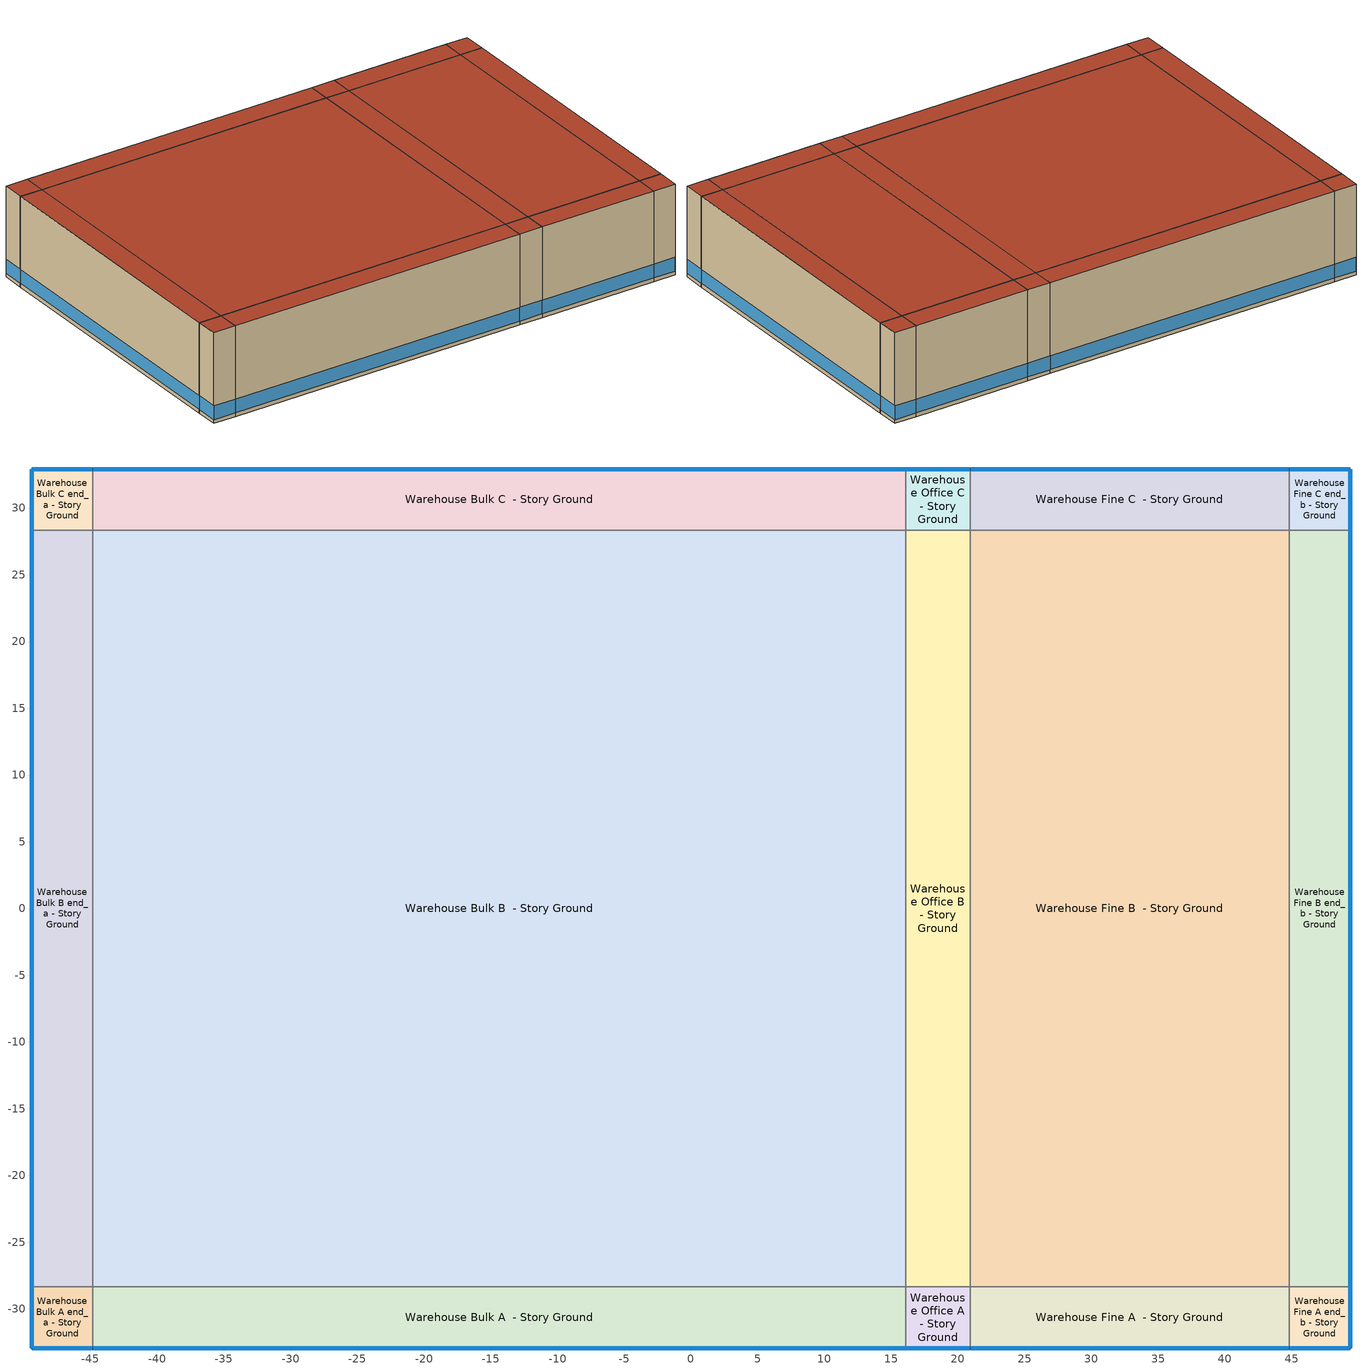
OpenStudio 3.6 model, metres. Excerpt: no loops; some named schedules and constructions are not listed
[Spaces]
Warehouse Bulk A end_a - Story Ground
 floor ground (Foundation F 093 Perim 914 Area 209): -49.38,-32.92 -49.38,-28.35 -44.81,-28.35 -44.81,-32.92 z0
 wall outside: -49.38,-28.35 -49.38,-32.92 -44.81,-32.92 z0:18.29
 wall to Warehouse Bulk B end_a - Story Ground: -44.81,-28.35 -49.38,-28.35 z0:18.29
 wall to Warehouse Bulk A  - Story Ground: -44.81,-32.92 -44.81,-28.35 z0:18.29
 window: -49.36,-32.92 -44.84,-32.92 / -49.38,-28.38 -49.38,-32.9 z0.76:3.54
 roof outside: -44.81,-32.92 -44.81,-28.35 -49.38,-28.35 -49.38,-32.92 z18.29
Warehouse Bulk B end_a - Story Ground
 floor ground (Foundation F 093 Perim 567 Area 25923): -49.38,-28.35 -49.38,28.35 -44.81,28.35 -44.81,-28.35 z0
 wall outside: -49.38,28.35 -49.38,-28.35 z0:18.29
 wall to Warehouse Bulk C end_a - Story Ground: -44.81,28.35 -49.38,28.35 z0:18.29
 wall to Warehouse Bulk B  - Story Ground: -44.81,-28.35 -44.81,28.35 z0:18.29
 window: -49.38,28.32 -49.38,-28.32 z0.76:3.51
 roof outside: -44.81,-28.35 -44.81,28.35 -49.38,28.35 -49.38,-28.35 z18.29
Warehouse Bulk C end_a - Story Ground
 floor ground (Foundation F 093 Perim 914 Area 209): -49.38,28.35 -49.38,32.92 -44.81,32.92 -44.81,28.35 z0
 wall outside: -44.81,32.92 -49.38,32.92 -49.38,28.35 z0:18.29
 wall to Warehouse Bulk C  - Story Ground: -44.81,28.35 -44.81,32.92 z0:18.29
 window: -44.84,32.92 -49.36,32.92 / -49.38,32.9 -49.38,28.38 z0.76:3.54
 roof outside: -44.81,28.35 -44.81,32.92 -49.38,32.92 -49.38,28.35 z18.29
Warehouse Bulk A  - Story Ground
 floor ground (Foundation F 093 Perim 6089 Area 27839): -44.81,-32.92 -44.81,-28.35 16.08,-28.35 16.08,-32.92 z0
 wall outside: -44.81,-32.92 16.08,-32.92 z0:18.29
 wall to Warehouse Bulk B  - Story Ground: 16.08,-28.35 -44.81,-28.35 z0:18.29
 wall to Warehouse Office A  - Story Ground: 16.08,-32.92 16.08,-28.35 z0:18.29
 window: -44.79,-32.92 16.05,-32.92 z0.76:3.51
 roof outside: 16.08,-32.92 16.08,-28.35 -44.81,-28.35 -44.81,-32.92 z18.29
Warehouse Bulk B  - Story Ground
 floor ground (Foundation F 093 Perim 0 Area 345251): -44.81,-28.35 -44.81,28.35 16.08,28.35 16.08,-28.35 z0
 wall to Warehouse Bulk C  - Story Ground: 16.08,28.35 -44.81,28.35 z0:18.29
 wall to Warehouse Office B  - Story Ground: 16.08,-28.35 16.08,28.35 z0:18.29
 roof outside: 16.08,-28.35 16.08,28.35 -44.81,28.35 -44.81,-28.35 z18.29
Warehouse Bulk C  - Story Ground
 floor ground (Foundation F 093 Perim 6089 Area 27839): -44.81,28.35 -44.81,32.92 16.08,32.92 16.08,28.35 z0
 wall outside: 16.08,32.92 -44.81,32.92 z0:18.29
 wall to Warehouse Office C  - Story Ground: 16.08,28.35 16.08,32.92 z0:18.29
 window: 16.05,32.92 -44.79,32.92 z0.76:3.51
 roof outside: 16.08,28.35 16.08,32.92 -44.81,32.92 -44.81,28.35 z18.29
Warehouse Office A  - Story Ground
 floor ground (Foundation F 093 Perim 484 Area 2213): 16.08,-32.92 16.08,-28.35 20.92,-28.35 20.92,-32.92 z0
 wall outside: 16.08,-32.92 20.92,-32.92 z0:18.29
 wall to Warehouse Office B  - Story Ground: 20.92,-28.35 16.08,-28.35 z0:18.29
 wall to Warehouse Fine A  - Story Ground: 20.92,-32.92 20.92,-28.35 z0:18.29
 window: 16.1,-32.92 20.89,-32.92 z0.76:3.53
 roof outside: 20.92,-32.92 20.92,-28.35 16.08,-28.35 16.08,-32.92 z18.29
Warehouse Office B  - Story Ground
 floor ground (Foundation F 093 Perim 0 Area 2744): 16.08,-28.35 16.08,28.35 20.92,28.35 20.92,-28.35 z0
 wall to Warehouse Office C  - Story Ground: 20.92,28.35 16.08,28.35 z0:18.29
 wall to Warehouse Fine B  - Story Ground: 20.92,-28.35 20.92,28.35 z0:18.29
 roof outside: 20.92,-28.35 20.92,28.35 16.08,28.35 16.08,-28.35 z18.29
Warehouse Office C  - Story Ground
 floor ground (Foundation F 093 Perim 484 Area 2213): 16.08,28.35 16.08,32.92 20.92,32.92 20.92,28.35 z0
 wall outside: 20.92,32.92 16.08,32.92 z0:18.29
 wall to Warehouse Fine C  - Story Ground: 20.92,28.35 20.92,32.92 z0:18.29
 window: 20.89,32.92 16.1,32.92 z0.76:3.53
 roof outside: 20.92,28.35 20.92,32.92 16.08,32.92 16.08,28.35 z18.29
Warehouse Fine A  - Story Ground
 floor ground (Foundation F 093 Perim 2389 Area 10924): 20.92,-32.92 20.92,-28.35 44.81,-28.35 44.81,-32.92 z0
 wall outside: 20.92,-32.92 44.81,-32.92 z0:18.29
 wall to Warehouse Fine B  - Story Ground: 44.81,-28.35 20.92,-28.35 z0:18.29
 wall to Warehouse Fine A end_b - Story Ground: 44.81,-32.92 44.81,-28.35 z0:18.29
 window: 20.94,-32.92 44.79,-32.92 z0.76:3.51
 roof outside: 44.81,-32.92 44.81,-28.35 20.92,-28.35 20.92,-32.92 z18.29
Warehouse Fine B  - Story Ground
 floor ground (Foundation F 093 Perim 0 Area 135471): 20.92,-28.35 20.92,28.35 44.81,28.35 44.81,-28.35 z0
 wall to Warehouse Fine C  - Story Ground: 44.81,28.35 20.92,28.35 z0:18.29
 wall to Warehouse Fine B end_b - Story Ground: 44.81,-28.35 44.81,28.35 z0:18.29
 roof outside: 44.81,-28.35 44.81,28.35 20.92,28.35 20.92,-28.35 z18.29
Warehouse Fine C  - Story Ground
 floor ground (Foundation F 093 Perim 2389 Area 10924): 20.92,28.35 20.92,32.92 44.81,32.92 44.81,28.35 z0
 wall outside: 44.81,32.92 20.92,32.92 z0:18.29
 wall to Warehouse Fine C end_b - Story Ground: 44.81,28.35 44.81,32.92 z0:18.29
 window: 44.79,32.92 20.94,32.92 z0.76:3.51
 roof outside: 44.81,28.35 44.81,32.92 20.92,32.92 20.92,28.35 z18.29
Warehouse Fine A end_b - Story Ground
 floor ground (Foundation F 093 Perim 914 Area 209): 44.81,-32.92 44.81,-28.35 49.38,-28.35 49.38,-32.92 z0
 wall outside: 44.81,-32.92 49.38,-32.92 49.38,-28.35 z0:18.29
 wall to Warehouse Fine B end_b - Story Ground: 49.38,-28.35 44.81,-28.35 z0:18.29
 window: 49.38,-32.9 49.38,-28.38 / 44.84,-32.92 49.36,-32.92 z0.76:3.54
 roof outside: 49.38,-32.92 49.38,-28.35 44.81,-28.35 44.81,-32.92 z18.29
Warehouse Fine B end_b - Story Ground
 floor ground (Foundation F 093 Perim 567 Area 25923): 44.81,-28.35 44.81,28.35 49.38,28.35 49.38,-28.35 z0
 wall outside: 49.38,-28.35 49.38,28.35 z0:18.29
 wall to Warehouse Fine C end_b - Story Ground: 49.38,28.35 44.81,28.35 z0:18.29
 window: 49.38,-28.32 49.38,28.32 z0.76:3.51
 roof outside: 49.38,-28.35 49.38,28.35 44.81,28.35 44.81,-28.35 z18.29
Warehouse Fine C end_b - Story Ground
 floor ground (Foundation F 093 Perim 914 Area 209): 44.81,28.35 44.81,32.92 49.38,32.92 49.38,28.35 z0
 wall outside: 49.38,28.35 49.38,32.92 44.81,32.92 z0:18.29
 window: 49.36,32.92 44.84,32.92 / 49.38,28.38 49.38,32.9 z0.76:3.54
 roof outside: 49.38,28.35 49.38,32.92 44.81,32.92 44.81,28.35 z18.29
[Schedule:Ruleset]
Name | Default Day Schedule | Summer Design Day Schedule | Winter Design Day Schedule
Work Efficiency Schedule | Work Efficiency Schedule Default
Warehouse BLDG_LIGHT_STORAGE_SCH | Warehouse BLDG_LIGHT_STORAGE_SCH Default | Warehouse BLDG_LIGHT_STORAGE_SCH Summer Design Day | Warehouse BLDG_LIGHT_STORAGE_SCH Winter Design Day
Warehouse Bldg Equip | Warehouse Bldg Equip Default | Warehouse Bldg Equip Summer Design Day | Warehouse Bldg Equip Winter Design Day
Warehouse Bulk Infil Schedule | Schedule Day 10
Warehouse Fine Infil Schedule | Schedule Day 11
Warehouse BLDG_LIGHT_OFFICE_SCH_2013 | Warehouse BLDG_LIGHT_OFFICE_SCH_2013 Default | Warehouse BLDG_LIGHT_OFFICE_SCH_2013 Summer Design Day | Warehouse BLDG_LIGHT_OFFICE_SCH_2013 Winter Design Day
Warehouse Office_Plug_SCH_2013 | Warehouse Office_Plug_SCH_2013 Default | Warehouse Office_Plug_SCH_2013 Summer Design Day | Warehouse Office_Plug_SCH_2013 Winter Design Day
[Schedule:Day]
Work Efficiency Schedule Default; Warehouse BLDG_LIGHT_STORAGE_SCH Winter Design Day; Schedule Day 10; Schedule Day 11; Warehouse BLDG_LIGHT_OFFICE_SCH_2013 Winter Design Day; Warehouse Office_Plug_SCH_2013 Winter Design Day: 24, 0, 0
Warehouse BLDG_LIGHT_STORAGE_SCH Default: Yes, 24, 0, 0.1
Warehouse BLDG_LIGHT_STORAGE_SCH Sat|Wkdy Day; autogen Schedule Rule 18 1_day_sch: Yes, 6, 30, 0.1, 6, 40, 0.183333, 6, 50, 0.266667, 7, 0, 0.35, 7, 10, 0.433333, 7, 20, 0.516667, 7, 30, 0.6, 7, 40, 0.625, 7, 50, 0.65, 8, 0, 0.675, 8, 9, 0.7, 8, 19, 0.725, 8, 29, 0.75, 8, 30, 0.75, 8, 39, 0.766667, 8, 49, 0.783333, 8, 59, 0.8, 9, 9, 0.816667, 9, 19, 0.833333, 9, 29, 0.85, 9, 30, 0.85, 15, 30, 0.85, 15, 39, 0.833333, 15, 49, 0.816667, 15, 59, 0.8, 16, 9, 0.783333, 16, 19, 0.766667, 16, 30, 0.75, 16, 40, 0.725, 16, 50, 0.7, 17, 0, 0.675, 17, 10, 0.65, 17, 20, 0.625, 17, 30, 0.6, 17, 40, 0.516667, 17, 50, 0.433333, 18, 0, 0.35, 18, 10, 0.266667, 18, 20, 0.183333, 18, 30, 0.1, 24, 0, 0.1
Warehouse BLDG_LIGHT_STORAGE_SCH Summer Design Day; Warehouse Fine Infil Schedule Wknd Day; Warehouse BLDG_LIGHT_OFFICE_SCH_2013 Summer Design Day; Warehouse Office_Plug_SCH_2013 Summer Design Day: 24, 0, 1
Warehouse Bldg Equip Default; autogen Warehouse Bldg Equip 1_day_sch: Yes, 8, 0, 0.25, 12, 0, 1, 13, 0, 0.25, 17, 0, 1, 24, 0, 0.25
Warehouse Bldg Equip Summer Design Day; Warehouse Bldg Equip Winter Design Day: 8, 0, 0.25, 12, 0, 1, 13, 0, 0.25, 17, 0, 1, 24, 0, 0.25
Warehouse Bldg Equip Sun|Hol Day: Yes, 24, 0, 0
Warehouse Bulk Infil Schedule Wkdy Day: 8, 0, 0.765, 12, 0, 1, 13, 0, 0.765, 17, 0, 1, 24, 0, 0.765
Warehouse Bulk Infil Schedule Wknd Day: 24, 0, 0.765
Warehouse Fine Infil Schedule Wkdy Day: 9, 0, 1, 16, 0, 0.5, 24, 0, 1
Warehouse BLDG_LIGHT_OFFICE_SCH_2013 Default: Yes, 24, 0, 0.18
Warehouse BLDG_LIGHT_OFFICE_SCH_2013 Sat|Wkdy Day; autogen Schedule Rule 25 1_day_sch: Yes, 5, 30, 0.18, 5, 40, 0.181315, 5, 50, 0.18263, 6, 0, 0.183944, 6, 10, 0.185259, 6, 20, 0.186574, 6, 30, 0.187889, 6, 40, 0.213757, 6, 50, 0.239626, 7, 0, 0.265495, 7, 10, 0.291363, 7, 20, 0.317232, 7, 30, 0.343101, 7, 40, 0.390754, 7, 50, 0.438407, 8, 0, 0.48606, 8, 9, 0.533713, 8, 19, 0.581365, 8, 29, 0.629018, 8, 30, 0.629018, 11, 30, 0.629018, 11, 39, 0.616765, 11, 49, 0.604511, 11, 59, 0.592258, 12, 9, 0.580004, 12, 19, 0.56775, 12, 29, 0.555497, 12, 30, 0.555497, 12, 39, 0.56775, 12, 49, 0.580004, 12, 59, 0.592258, 13, 9, 0.604511, 13, 19, 0.616765, 13, 29, 0.629018, 13, 30, 0.629018, 16, 30, 0.629018, 16, 40, 0.607234, 16, 50, 0.58545, 17, 0, 0.563666, 17, 10, 0.541882, 17, 20, 0.520097, 17, 30, 0.498313, 17, 40, 0.445261, 17, 50, 0.392209, 18, 0, 0.339157, 18, 10, 0.286104, 18, 20, 0.233052, 18, 30, 0.18, 24, 0, 0.18
Warehouse Office_Plug_SCH_2013 Default: Yes, 24, 0, 0.25545
Schedule Day 132: 1, 0, 0.765, 2, 0, 0.765, 3, 0, 0.765, 4, 0, 0.765, 5, 0, 0.765, 6, 0, 0.765, 7, 0, 0.765, 8, 0, 0.765, 9, 0, 1, 10, 0, 0, 11, 0, 0, 12, 0, 0, 13, 0, 0, 14, 0, 0, 15, 0, 0, 16, 0, 0, 17, 0, 0, 18, 0, 0, 19, 0, 0, 20, 0, 0, 21, 0, 0, 22, 0, 0, 23, 0, 0, 24, 0, 0
Schedule Day 133; Schedule Day 134; Schedule Day 135; Schedule Day 136; Schedule Day 137; Schedule Day 138; Schedule Day 141; Schedule Day 142; Schedule Day 143; Schedule Day 144; Schedule Day 145; Schedule Day 146; Schedule Day 181; Schedule Day 182; Schedule Day 183; Schedule Day 184; Schedule Day 185; Schedule Day 186; Schedule Day 204; Schedule Day 205; Schedule Day 206; Schedule Day 207; Schedule Day 208; Schedule Day 209; Schedule Day 210; Schedule Day 211; Schedule Day 237; Schedule Day 238; Schedule Day 239; Schedule Day 240; Schedule Day 241; Schedule Day 242; Schedule Day 261; Schedule Day 262; Schedule Day 263; Schedule Day 264; Schedule Day 265; Schedule Day 266; Schedule Day 269; Schedule Day 270; Schedule Day 271; Schedule Day 272; Schedule Day 273; Schedule Day 274: 1, 0, 0, 2, 0, 0, 3, 0, 0, 4, 0, 0, 5, 0, 0, 6, 0, 0, 7, 0, 0, 8, 0, 0, 9, 0, 0, 10, 0, 0, 11, 0, 0, 12, 0, 0, 13, 0, 0, 14, 0, 0, 15, 0, 0, 16, 0, 0, 17, 0, 0, 18, 0, 0, 19, 0, 0, 20, 0, 0, 21, 0, 0, 22, 0, 0, 23, 0, 0, 24, 0, 0
Schedule Day 139: 1, 0, 0.765, 2, 0, 0.765, 3, 0, 0.765, 4, 0, 0.765, 5, 0, 0.765, 6, 0, 0.765, 7, 0, 0.765, 8, 0, 0.765, 9, 0, 1, 10, 0, 1, 11, 0, 1, 12, 0, 1, 13, 0, 0.765, 14, 0, 1, 15, 0, 1, 16, 0, 1, 17, 0, 1, 18, 0, 0.765, 19, 0, 0.765, 20, 0, 0.765, 21, 0, 0.765, 22, 0, 0.765, 23, 0, 0.765, 24, 0, 0.765
Schedule Day 140: 1, 0, 0.0312507, 2, 0, 0.0625006, 3, 0, 0.0937505, 4, 0, 0.125, 5, 0, 0.15625, 6, 0, 0.1875, 7, 0, 0.21875, 8, 0, 0.25, 9, 0, 0.4375, 10, 0, 0, 11, 0, 0, 12, 0, 0, 13, 0, 0, 14, 0, 0, 15, 0, 0, 16, 0, 0, 17, 0, 0, 18, 0, 0, 19, 0, 0, 20, 0, 0, 21, 0, 0, 22, 0, 0, 23, 0, 0, 24, 0, 0
Schedule Day 147: 1, 0, 0.0312507, 2, 0, 0.0625006, 3, 0, 0.0937505, 4, 0, 0.125, 5, 0, 0.15625, 6, 0, 0.1875, 7, 0, 0.21875, 8, 0, 0.25, 9, 0, 0.4375, 10, 0, 0.625, 11, 0, 0.8125, 12, 0, 1, 13, 0, 0.25, 14, 0, 0.4375, 15, 0, 0.625, 16, 0, 0.8125, 17, 0, 1, 18, 0, 0.892857, 19, 0, 0.785714, 20, 0, 0.678571, 21, 0, 0.571429, 22, 0, 0.464286, 23, 0, 0.357143, 24, 0, 0.25
Schedule Day 180: 1, 0, 0.0153849, 2, 0, 0.0307695, 3, 0, 0.046154, 4, 0, 0.0615386, 5, 0, 0.0769232, 6, 0, 0.0923077, 7, 0, 0.35, 8, 0, 0.675, 9, 0, 0.801667, 10, 0, 0, 11, 0, 0, 12, 0, 0, 13, 0, 0, 14, 0, 0, 15, 0, 0, 16, 0, 0, 17, 0, 0, 18, 0, 0, 19, 0, 0, 20, 0, 0, 21, 0, 0, 22, 0, 0, 23, 0, 0, 24, 0, 0
Schedule Day 187: 1, 0, 0.0153849, 2, 0, 0.0307695, 3, 0, 0.046154, 4, 0, 0.0615386, 5, 0, 0.0769232, 6, 0, 0.0923077, 7, 0, 0.35, 8, 0, 0.675, 9, 0, 0.801667, 10, 0, 0.85, 11, 0, 0.85, 12, 0, 0.85, 13, 0, 0.85, 14, 0, 0.85, 15, 0, 0.85, 16, 0, 0.798333, 17, 0, 0.675, 18, 0, 0.35, 19, 0, 0.1, 20, 0, 0.1, 21, 0, 0.1, 22, 0, 0.1, 23, 0, 0.1, 24, 0, 0.1
Schedule Day 236: 1, 0, 1, 2, 0, 1, 3, 0, 1, 4, 0, 1, 5, 0, 1, 6, 0, 1, 7, 0, 1, 8, 0, 1, 9, 0, 1, 10, 0, 0, 11, 0, 0, 12, 0, 0, 13, 0, 0, 14, 0, 0, 15, 0, 0, 16, 0, 0, 17, 0, 0, 18, 0, 0, 19, 0, 0, 20, 0, 0, 21, 0, 0, 22, 0, 0, 23, 0, 0, 24, 0, 0
Schedule Day 243: 1, 0, 1, 2, 0, 1, 3, 0, 1, 4, 0, 1, 5, 0, 1, 6, 0, 1, 7, 0, 1, 8, 0, 1, 9, 0, 1, 10, 0, 0.5, 11, 0, 0.5, 12, 0, 0.5, 13, 0, 0.5, 14, 0, 0.5, 15, 0, 0.5, 16, 0, 0.5, 17, 0, 1, 18, 0, 1, 19, 0, 1, 20, 0, 1, 21, 0, 1, 22, 0, 1, 23, 0, 1, 24, 0, 1
Schedule Day 260: 1, 0, 0.0327279, 2, 0, 0.065455, 3, 0, 0.0981822, 4, 0, 0.130909, 5, 0, 0.163636, 6, 0, 0.183944, 7, 0, 0.265495, 8, 0, 0.48606, 9, 0, 0.629018, 10, 0, 0, 11, 0, 0, 12, 0, 0, 13, 0, 0, 14, 0, 0, 15, 0, 0, 16, 0, 0, 17, 0, 0, 18, 0, 0, 19, 0, 0, 20, 0, 0, 21, 0, 0, 22, 0, 0, 23, 0, 0, 24, 0, 0
Schedule Day 267: 1, 0, 0.0327279, 2, 0, 0.065455, 3, 0, 0.0981822, 4, 0, 0.130909, 5, 0, 0.163636, 6, 0, 0.183944, 7, 0, 0.265495, 8, 0, 0.48606, 9, 0, 0.629018, 10, 0, 0.629018, 11, 0, 0.629018, 12, 0, 0.591032, 13, 0, 0.593483, 14, 0, 0.629018, 15, 0, 0.629018, 16, 0, 0.629018, 17, 0, 0.563666, 18, 0, 0.339157, 19, 0, 0.18, 20, 0, 0.18, 21, 0, 0.18, 22, 0, 0.18, 23, 0, 0.18, 24, 0, 0.18
Schedule Day 268: 1, 0, 0.0446712, 2, 0, 0.0893412, 3, 0, 0.134011, 4, 0, 0.178681, 5, 0, 0.223351, 6, 0, 0.266769, 7, 0, 0.383802, 8, 0, 0.719629, 9, 0, 0.959505, 10, 0, 0, 11, 0, 0, 12, 0, 0, 13, 0, 0, 14, 0, 0, 15, 0, 0, 16, 0, 0, 17, 0, 0, 18, 0, 0, 19, 0, 0, 20, 0, 0, 21, 0, 0, 22, 0, 0, 23, 0, 0, 24, 0, 0
Schedule Day 275: 1, 0, 0.0446712, 2, 0, 0.0893412, 3, 0, 0.134011, 4, 0, 0.178681, 5, 0, 0.223351, 6, 0, 0.266769, 7, 0, 0.383802, 8, 0, 0.719629, 9, 0, 0.959505, 10, 0, 0.959505, 11, 0, 0.959505, 12, 0, 0.929761, 13, 0, 0.93168, 14, 0, 0.959505, 15, 0, 0.959505, 16, 0, 0.959505, 17, 0, 0.719629, 18, 0, 0.36272, 19, 0, 0.245687, 20, 0, 0.245687, 21, 0, 0.245687, 22, 0, 0.245687, 23, 0, 0.245687, 24, 0, 0.245687
[Schedule:Rule]
Schedule Rule 18: Schedule Ruleset=Warehouse BLDG_LIGHT_STORAGE_SCH; Rule Order=8; Day Schedule=Warehouse BLDG_LIGHT_STORAGE_SCH Sat|Wkdy Day; Apply Monday=Yes; Apply Tuesday=Yes; Apply Wednesday=Yes; Apply Thursday=Yes; Apply Friday=Yes; Apply Saturday=Yes; Date Specification Type=DateRange; Start Month=1; Start Day=1; End Month=12; End Day=31
Schedule Rule 20: Schedule Ruleset=Warehouse Bldg Equip; Rule Order=8; Day Schedule=Warehouse Bldg Equip Sun|Hol Day; Date Specification Type=DateRange; Start Month=1; Start Day=1; End Month=12; End Day=31; Apply Sunday=Yes
Schedule Rule 21: Schedule Ruleset=Warehouse Bulk Infil Schedule; Rule Order=9; Day Schedule=Warehouse Bulk Infil Schedule Wkdy Day; Apply Monday=Yes; Apply Tuesday=Yes; Apply Wednesday=Yes; Apply Thursday=Yes; Apply Friday=Yes; Date Specification Type=DateRange; Start Month=1; Start Day=1; End Month=12; End Day=31
Schedule Rule 22: Schedule Ruleset=Warehouse Bulk Infil Schedule; Rule Order=8; Day Schedule=Warehouse Bulk Infil Schedule Wknd Day; Apply Saturday=Yes; Date Specification Type=DateRange; Start Month=1; Start Day=1; End Month=12; End Day=31; Apply Sunday=Yes
Schedule Rule 23: Schedule Ruleset=Warehouse Fine Infil Schedule; Rule Order=9; Day Schedule=Warehouse Fine Infil Schedule Wkdy Day; Apply Monday=Yes; Apply Tuesday=Yes; Apply Wednesday=Yes; Apply Thursday=Yes; Apply Friday=Yes; Date Specification Type=DateRange; Start Month=1; Start Day=1; End Month=12; End Day=31
Schedule Rule 24: Schedule Ruleset=Warehouse Fine Infil Schedule; Rule Order=8; Day Schedule=Warehouse Fine Infil Schedule Wknd Day; Apply Saturday=Yes; Date Specification Type=DateRange; Start Month=1; Start Day=1; End Month=12; End Day=31; Apply Sunday=Yes
Schedule Rule 25: Schedule Ruleset=Warehouse BLDG_LIGHT_OFFICE_SCH_2013; Rule Order=8; Day Schedule=Warehouse BLDG_LIGHT_OFFICE_SCH_2013 Sat|Wkdy Day; Apply Monday=Yes; Apply Tuesday=Yes; Apply Wednesday=Yes; Apply Thursday=Yes; Apply Friday=Yes; Apply Saturday=Yes; Date Specification Type=DateRange; Start Month=1; Start Day=1; End Month=12; End Day=31
Schedule Rule 26: Schedule Ruleset=Warehouse Office_Plug_SCH_2013; Rule Order=8; Day Schedule=Warehouse Office_Plug_SCH_2013 Sat|Wkdy Day; Apply Monday=Yes; Apply Tuesday=Yes; Apply Wednesday=Yes; Apply Thursday=Yes; Apply Friday=Yes; Apply Saturday=Yes; Date Specification Type=DateRange; Start Month=1; Start Day=1; End Month=12; End Day=31
autogen Warehouse Bldg Equip 1: Schedule Ruleset=Warehouse Bldg Equip; Rule Order=9; Day Schedule=autogen Warehouse Bldg Equip 1_day_sch; Apply Monday=Yes; Apply Tuesday=Yes; Apply Wednesday=Yes; Apply Thursday=Yes; Apply Friday=Yes; Apply Saturday=Yes; Date Specification Type=SpecificDates; Apply Sunday=Yes; Specific Month 1=1; Specific Day 1=2; Specific Month 2=1; Specific Day 2=9; Specific Month 3=1; Specific Day 3=16; Specific Month 4=1; Specific Day 4=23; Specific Month 5=1; Specific Day 5=30; Specific Month 6=2; Specific Day 6=6; Specific Month 7=2; Specific Day 7=13; Specific Month 8=2; Specific Day 8=20; Specific Month 9=2; Specific Day 9=27; Specific Month 10=3; Specific Day 10=5; Specific Month 11=3; Specific Day 11=12; Specific Month 12=3; Specific Day 12=19; Specific Month 13=3; Specific Day 13=26; Specific Month 14=4; Specific Day 14=2; Specific Month 15=4; Specific Day 15=9; Specific Month 16=4; Specific Day 16=16; Specific Month 17=4; Specific Day 17=23; Specific Month 18=4; Specific Day 18=30; Specific Month 19=5; Specific Day 19=7; Specific Month 20=5; Specific Day 20=14; Specific Month 21=5; Specific Day 21=21; Specific Month 22=5; Specific Day 22=28; Specific Month 23=6; Specific Day 23=4; Specific Month 24=6; Specific Day 24=11; Specific Month 25=6; Specific Day 25=18; Specific Month 26=6; Specific Day 26=25; Specific Month 27=7; Specific Day 27=2; Specific Month 28=7; Specific Day 28=9; Specific Month 29=7; Specific Day 29=16; Specific Month 30=7; Specific Day 30=23; Specific Month 31=7; Specific Day 31=30; Specific Month 32=8; Specific Day 32=6; Specific Month 33=8; Specific Day 33=13; Specific Month 34=8; Specific Day 34=20; Specific Month 35=8; Specific Day 35=27; Specific Month 36=9; Specific Day 36=3; Specific Month 37=9; Specific Day 37=10; Specific Month 38=9; Specific Day 38=17; Specific Month 39=9; Specific Day 39=24; Specific Month 40=10; Specific Day 40=1; Specific Month 41=10; Specific Day 41=8; Specific Month 42=10; Specific Day 42=15; Specific Month 43=10; Specific Day 43=22; Specific Month 44=10; Specific Day 44=29; Specific Month 45=11; Specific Day 45=5; Specific Month 46=11; Specific Day 46=12; Specific Month 47=11; Specific Day 47=19; Specific Month 48=11; Specific Day 48=26; Specific Month 49=12; Specific Day 49=3; Specific Month 50=12; Specific Day 50=10; Specific Month 51=12; Specific Day 51=17; Specific Month 52=12; Specific Day 52=24; Specific Month 53=12; Specific Day 53=31
autogen Schedule Rule 25 1: Schedule Ruleset=Warehouse BLDG_LIGHT_OFFICE_SCH_2013; Rule Order=9; Day Schedule=autogen Schedule Rule 25 1_day_sch; Apply Monday=Yes; Apply Tuesday=Yes; Apply Wednesday=Yes; Apply Thursday=Yes; Apply Friday=Yes; Apply Saturday=Yes; Date Specification Type=SpecificDates; Apply Sunday=Yes; Specific Month 1=1; Specific Day 1=2; Specific Month 2=1; Specific Day 2=9; Specific Month 3=1; Specific Day 3=16; Specific Month 4=1; Specific Day 4=23; Specific Month 5=1; Specific Day 5=30; Specific Month 6=2; Specific Day 6=6; Specific Month 7=2; Specific Day 7=13; Specific Month 8=2; Specific Day 8=20; Specific Month 9=2; Specific Day 9=27; Specific Month 10=3; Specific Day 10=5; Specific Month 11=3; Specific Day 11=12; Specific Month 12=3; Specific Day 12=19; Specific Month 13=3; Specific Day 13=26; Specific Month 14=4; Specific Day 14=2; Specific Month 15=4; Specific Day 15=9; Specific Month 16=4; Specific Day 16=16; Specific Month 17=4; Specific Day 17=23; Specific Month 18=4; Specific Day 18=30; Specific Month 19=5; Specific Day 19=7; Specific Month 20=5; Specific Day 20=14; Specific Month 21=5; Specific Day 21=21; Specific Month 22=5; Specific Day 22=28; Specific Month 23=6; Specific Day 23=4; Specific Month 24=6; Specific Day 24=11; Specific Month 25=6; Specific Day 25=18; Specific Month 26=6; Specific Day 26=25; Specific Month 27=7; Specific Day 27=2; Specific Month 28=7; Specific Day 28=9; Specific Month 29=7; Specific Day 29=16; Specific Month 30=7; Specific Day 30=23; Specific Month 31=7; Specific Day 31=30; Specific Month 32=8; Specific Day 32=6; Specific Month 33=8; Specific Day 33=13; Specific Month 34=8; Specific Day 34=20; Specific Month 35=8; Specific Day 35=27; Specific Month 36=9; Specific Day 36=3; Specific Month 37=9; Specific Day 37=10; Specific Month 38=9; Specific Day 38=17; Specific Month 39=9; Specific Day 39=24; Specific Month 40=10; Specific Day 40=1; Specific Month 41=10; Specific Day 41=8; Specific Month 42=10; Specific Day 42=15; Specific Month 43=10; Specific Day 43=22; Specific Month 44=10; Specific Day 44=29; Specific Month 45=11; Specific Day 45=5; Specific Month 46=11; Specific Day 46=12; Specific Month 47=11; Specific Day 47=19; Specific Month 48=11; Specific Day 48=26; Specific Month 49=12; Specific Day 49=3; Specific Month 50=12; Specific Day 50=10; Specific Month 51=12; Specific Day 51=17; Specific Month 52=12; Specific Day 52=24; Specific Month 53=12; Specific Day 53=31
autogen Schedule Rule 18 1: Schedule Ruleset=Warehouse BLDG_LIGHT_STORAGE_SCH; Rule Order=9; Day Schedule=autogen Schedule Rule 18 1_day_sch; Apply Monday=Yes; Apply Tuesday=Yes; Apply Wednesday=Yes; Apply Thursday=Yes; Apply Friday=Yes; Apply Saturday=Yes; Date Specification Type=SpecificDates; Apply Sunday=Yes; Specific Month 1=1; Specific Day 1=2; Specific Month 2=1; Specific Day 2=9; Specific Month 3=1; Specific Day 3=16; Specific Month 4=1; Specific Day 4=23; Specific Month 5=1; Specific Day 5=30; Specific Month 6=2; Specific Day 6=6; Specific Month 7=2; Specific Day 7=13; Specific Month 8=2; Specific Day 8=20; Specific Month 9=2; Specific Day 9=27; Specific Month 10=3; Specific Day 10=5; Specific Month 11=3; Specific Day 11=12; Specific Month 12=3; Specific Day 12=19; Specific Month 13=3; Specific Day 13=26; Specific Month 14=4; Specific Day 14=2; Specific Month 15=4; Specific Day 15=9; Specific Month 16=4; Specific Day 16=16; Specific Month 17=4; Specific Day 17=23; Specific Month 18=4; Specific Day 18=30; Specific Month 19=5; Specific Day 19=7; Specific Month 20=5; Specific Day 20=14; Specific Month 21=5; Specific Day 21=21; Specific Month 22=5; Specific Day 22=28; Specific Month 23=6; Specific Day 23=4; Specific Month 24=6; Specific Day 24=11; Specific Month 25=6; Specific Day 25=18; Specific Month 26=6; Specific Day 26=25; Specific Month 27=7; Specific Day 27=2; Specific Month 28=7; Specific Day 28=9; Specific Month 29=7; Specific Day 29=16; Specific Month 30=7; Specific Day 30=23; Specific Month 31=7; Specific Day 31=30; Specific Month 32=8; Specific Day 32=6; Specific Month 33=8; Specific Day 33=13; Specific Month 34=8; Specific Day 34=20; Specific Month 35=8; Specific Day 35=27; Specific Month 36=9; Specific Day 36=3; Specific Month 37=9; Specific Day 37=10; Specific Month 38=9; Specific Day 38=17; Specific Month 39=9; Specific Day 39=24; Specific Month 40=10; Specific Day 40=1; Specific Month 41=10; Specific Day 41=8; Specific Month 42=10; Specific Day 42=15; Specific Month 43=10; Specific Day 43=22; Specific Month 44=10; Specific Day 44=29; Specific Month 45=11; Specific Day 45=5; Specific Month 46=11; Specific Day 46=12; Specific Month 47=11; Specific Day 47=19; Specific Month 48=11; Specific Day 48=26; Specific Month 49=12; Specific Day 49=3; Specific Month 50=12; Specific Day 50=10; Specific Month 51=12; Specific Day 51=17; Specific Month 52=12; Specific Day 52=24; Specific Month 53=12; Specific Day 53=31
autogen Schedule Rule 26 1: Schedule Ruleset=Warehouse Office_Plug_SCH_2013; Rule Order=9; Day Schedule=autogen Schedule Rule 26 1_day_sch; Apply Monday=Yes; Apply Tuesday=Yes; Apply Wednesday=Yes; Apply Thursday=Yes; Apply Friday=Yes; Apply Saturday=Yes; Date Specification Type=SpecificDates; Apply Sunday=Yes; Specific Month 1=1; Specific Day 1=2; Specific Month 2=1; Specific Day 2=9; Specific Month 3=1; Specific Day 3=16; Specific Month 4=1; Specific Day 4=23; Specific Month 5=1; Specific Day 5=30; Specific Month 6=2; Specific Day 6=6; Specific Month 7=2; Specific Day 7=13; Specific Month 8=2; Specific Day 8=20; Specific Month 9=2; Specific Day 9=27; Specific Month 10=3; Specific Day 10=5; Specific Month 11=3; Specific Day 11=12; Specific Month 12=3; Specific Day 12=19; Specific Month 13=3; Specific Day 13=26; Specific Month 14=4; Specific Day 14=2; Specific Month 15=4; Specific Day 15=9; Specific Month 16=4; Specific Day 16=16; Specific Month 17=4; Specific Day 17=23; Specific Month 18=4; Specific Day 18=30; Specific Month 19=5; Specific Day 19=7; Specific Month 20=5; Specific Day 20=14; Specific Month 21=5; Specific Day 21=21; Specific Month 22=5; Specific Day 22=28; Specific Month 23=6; Specific Day 23=4; Specific Month 24=6; Specific Day 24=11; Specific Month 25=6; Specific Day 25=18; Specific Month 26=6; Specific Day 26=25; Specific Month 27=7; Specific Day 27=2; Specific Month 28=7; Specific Day 28=9; Specific Month 29=7; Specific Day 29=16; Specific Month 30=7; Specific Day 30=23; Specific Month 31=7; Specific Day 31=30; Specific Month 32=8; Specific Day 32=6; Specific Month 33=8; Specific Day 33=13; Specific Month 34=8; Specific Day 34=20; Specific Month 35=8; Specific Day 35=27; Specific Month 36=9; Specific Day 36=3; Specific Month 37=9; Specific Day 37=10; Specific Month 38=9; Specific Day 38=17; Specific Month 39=9; Specific Day 39=24; Specific Month 40=10; Specific Day 40=1; Specific Month 41=10; Specific Day 41=8; Specific Month 42=10; Specific Day 42=15; Specific Month 43=10; Specific Day 43=22; Specific Month 44=10; Specific Day 44=29; Specific Month 45=11; Specific Day 45=5; Specific Month 46=11; Specific Day 46=12; Specific Month 47=11; Specific Day 47=19; Specific Month 48=11; Specific Day 48=26; Specific Month 49=12; Specific Day 49=3; Specific Month 50=12; Specific Day 50=10; Specific Month 51=12; Specific Day 51=17; Specific Month 52=12; Specific Day 52=24; Specific Month 53=12; Specific Day 53=31
Warehouse Bulk Infil Schedule Outage Day 174: Schedule Ruleset=Warehouse Bulk Infil Schedule; Rule Order=7; Day Schedule=Schedule Day 132; Apply Monday=Yes; Apply Tuesday=Yes; Apply Wednesday=Yes; Apply Thursday=Yes; Apply Friday=Yes; Apply Saturday=Yes; Date Specification Type=DateRange; Start Month=6; Start Day=23; End Month=6; End Day=23; Apply Sunday=Yes
Warehouse Bulk Infil Schedule Outage Day 175: Schedule Ruleset=Warehouse Bulk Infil Schedule; Rule Order=6; Day Schedule=Schedule Day 133; Apply Monday=Yes; Apply Tuesday=Yes; Apply Wednesday=Yes; Apply Thursday=Yes; Apply Friday=Yes; Apply Saturday=Yes; Date Specification Type=DateRange; Start Month=6; Start Day=24; End Month=6; End Day=24; Apply Sunday=Yes
Warehouse Bulk Infil Schedule Outage Day 176: Schedule Ruleset=Warehouse Bulk Infil Schedule; Rule Order=5; Day Schedule=Schedule Day 134; Apply Monday=Yes; Apply Tuesday=Yes; Apply Wednesday=Yes; Apply Thursday=Yes; Apply Friday=Yes; Apply Saturday=Yes; Date Specification Type=DateRange; Start Month=6; Start Day=25; End Month=6; End Day=25; Apply Sunday=Yes
Warehouse Bulk Infil Schedule Outage Day 177: Schedule Ruleset=Warehouse Bulk Infil Schedule; Rule Order=4; Day Schedule=Schedule Day 135; Apply Monday=Yes; Apply Tuesday=Yes; Apply Wednesday=Yes; Apply Thursday=Yes; Apply Friday=Yes; Apply Saturday=Yes; Date Specification Type=DateRange; Start Month=6; Start Day=26; End Month=6; End Day=26; Apply Sunday=Yes
Warehouse Bulk Infil Schedule Outage Day 178: Schedule Ruleset=Warehouse Bulk Infil Schedule; Rule Order=3; Day Schedule=Schedule Day 136; Apply Monday=Yes; Apply Tuesday=Yes; Apply Wednesday=Yes; Apply Thursday=Yes; Apply Friday=Yes; Apply Saturday=Yes; Date Specification Type=DateRange; Start Month=6; Start Day=27; End Month=6; End Day=27; Apply Sunday=Yes
Warehouse Bulk Infil Schedule Outage Day 179: Schedule Ruleset=Warehouse Bulk Infil Schedule; Rule Order=2; Day Schedule=Schedule Day 137; Apply Monday=Yes; Apply Tuesday=Yes; Apply Wednesday=Yes; Apply Thursday=Yes; Apply Friday=Yes; Apply Saturday=Yes; Date Specification Type=DateRange; Start Month=6; Start Day=28; End Month=6; End Day=28; Apply Sunday=Yes
Warehouse Bulk Infil Schedule Outage Day 180: Schedule Ruleset=Warehouse Bulk Infil Schedule; Rule Order=1; Day Schedule=Schedule Day 138; Apply Monday=Yes; Apply Tuesday=Yes; Apply Wednesday=Yes; Apply Thursday=Yes; Apply Friday=Yes; Apply Saturday=Yes; Date Specification Type=DateRange; Start Month=6; Start Day=29; End Month=6; End Day=29; Apply Sunday=Yes
Warehouse Bulk Infil Schedule Outage Day 181: Schedule Ruleset=Warehouse Bulk Infil Schedule; Rule Order=0; Day Schedule=Schedule Day 139; Apply Monday=Yes; Apply Tuesday=Yes; Apply Wednesday=Yes; Apply Thursday=Yes; Apply Friday=Yes; Apply Saturday=Yes; Date Specification Type=DateRange; Start Month=6; Start Day=30; End Month=6; End Day=30; Apply Sunday=Yes
Warehouse Bldg Equip Outage Day 174: Schedule Ruleset=Warehouse Bldg Equip; Rule Order=7; Day Schedule=Schedule Day 140; Apply Monday=Yes; Apply Tuesday=Yes; Apply Wednesday=Yes; Apply Thursday=Yes; Apply Friday=Yes; Apply Saturday=Yes; Date Specification Type=DateRange; Start Month=6; Start Day=23; End Month=6; End Day=23; Apply Sunday=Yes
Warehouse Bldg Equip Outage Day 175: Schedule Ruleset=Warehouse Bldg Equip; Rule Order=6; Day Schedule=Schedule Day 141; Apply Monday=Yes; Apply Tuesday=Yes; Apply Wednesday=Yes; Apply Thursday=Yes; Apply Friday=Yes; Apply Saturday=Yes; Date Specification Type=DateRange; Start Month=6; Start Day=24; End Month=6; End Day=24; Apply Sunday=Yes
Warehouse Bldg Equip Outage Day 176: Schedule Ruleset=Warehouse Bldg Equip; Rule Order=5; Day Schedule=Schedule Day 142; Apply Monday=Yes; Apply Tuesday=Yes; Apply Wednesday=Yes; Apply Thursday=Yes; Apply Friday=Yes; Apply Saturday=Yes; Date Specification Type=DateRange; Start Month=6; Start Day=25; End Month=6; End Day=25; Apply Sunday=Yes
Warehouse Bldg Equip Outage Day 177: Schedule Ruleset=Warehouse Bldg Equip; Rule Order=4; Day Schedule=Schedule Day 143; Apply Monday=Yes; Apply Tuesday=Yes; Apply Wednesday=Yes; Apply Thursday=Yes; Apply Friday=Yes; Apply Saturday=Yes; Date Specification Type=DateRange; Start Month=6; Start Day=26; End Month=6; End Day=26; Apply Sunday=Yes
Warehouse Bldg Equip Outage Day 178: Schedule Ruleset=Warehouse Bldg Equip; Rule Order=3; Day Schedule=Schedule Day 144; Apply Monday=Yes; Apply Tuesday=Yes; Apply Wednesday=Yes; Apply Thursday=Yes; Apply Friday=Yes; Apply Saturday=Yes; Date Specification Type=DateRange; Start Month=6; Start Day=27; End Month=6; End Day=27; Apply Sunday=Yes
Warehouse Bldg Equip Outage Day 179: Schedule Ruleset=Warehouse Bldg Equip; Rule Order=2; Day Schedule=Schedule Day 145; Apply Monday=Yes; Apply Tuesday=Yes; Apply Wednesday=Yes; Apply Thursday=Yes; Apply Friday=Yes; Apply Saturday=Yes; Date Specification Type=DateRange; Start Month=6; Start Day=28; End Month=6; End Day=28; Apply Sunday=Yes
Warehouse Bldg Equip Outage Day 180: Schedule Ruleset=Warehouse Bldg Equip; Rule Order=1; Day Schedule=Schedule Day 146; Apply Monday=Yes; Apply Tuesday=Yes; Apply Wednesday=Yes; Apply Thursday=Yes; Apply Friday=Yes; Apply Saturday=Yes; Date Specification Type=DateRange; Start Month=6; Start Day=29; End Month=6; End Day=29; Apply Sunday=Yes
Warehouse Bldg Equip Outage Day 181: Schedule Ruleset=Warehouse Bldg Equip; Rule Order=0; Day Schedule=Schedule Day 147; Apply Monday=Yes; Apply Tuesday=Yes; Apply Wednesday=Yes; Apply Thursday=Yes; Apply Friday=Yes; Apply Saturday=Yes; Date Specification Type=DateRange; Start Month=6; Start Day=30; End Month=6; End Day=30; Apply Sunday=Yes
Warehouse BLDG_LIGHT_STORAGE_SCH Outage Day 174: Schedule Ruleset=Warehouse BLDG_LIGHT_STORAGE_SCH; Rule Order=7; Day Schedule=Schedule Day 180; Apply Monday=Yes; Apply Tuesday=Yes; Apply Wednesday=Yes; Apply Thursday=Yes; Apply Friday=Yes; Apply Saturday=Yes; Date Specification Type=DateRange; Start Month=6; Start Day=23; End Month=6; End Day=23; Apply Sunday=Yes
Warehouse BLDG_LIGHT_STORAGE_SCH Outage Day 175: Schedule Ruleset=Warehouse BLDG_LIGHT_STORAGE_SCH; Rule Order=6; Day Schedule=Schedule Day 181; Apply Monday=Yes; Apply Tuesday=Yes; Apply Wednesday=Yes; Apply Thursday=Yes; Apply Friday=Yes; Apply Saturday=Yes; Date Specification Type=DateRange; Start Month=6; Start Day=24; End Month=6; End Day=24; Apply Sunday=Yes
Warehouse BLDG_LIGHT_STORAGE_SCH Outage Day 176: Schedule Ruleset=Warehouse BLDG_LIGHT_STORAGE_SCH; Rule Order=5; Day Schedule=Schedule Day 182; Apply Monday=Yes; Apply Tuesday=Yes; Apply Wednesday=Yes; Apply Thursday=Yes; Apply Friday=Yes; Apply Saturday=Yes; Date Specification Type=DateRange; Start Month=6; Start Day=25; End Month=6; End Day=25; Apply Sunday=Yes
Warehouse BLDG_LIGHT_STORAGE_SCH Outage Day 177: Schedule Ruleset=Warehouse BLDG_LIGHT_STORAGE_SCH; Rule Order=4; Day Schedule=Schedule Day 183; Apply Monday=Yes; Apply Tuesday=Yes; Apply Wednesday=Yes; Apply Thursday=Yes; Apply Friday=Yes; Apply Saturday=Yes; Date Specification Type=DateRange; Start Month=6; Start Day=26; End Month=6; End Day=26; Apply Sunday=Yes
Warehouse BLDG_LIGHT_STORAGE_SCH Outage Day 178: Schedule Ruleset=Warehouse BLDG_LIGHT_STORAGE_SCH; Rule Order=3; Day Schedule=Schedule Day 184; Apply Monday=Yes; Apply Tuesday=Yes; Apply Wednesday=Yes; Apply Thursday=Yes; Apply Friday=Yes; Apply Saturday=Yes; Date Specification Type=DateRange; Start Month=6; Start Day=27; End Month=6; End Day=27; Apply Sunday=Yes
Warehouse BLDG_LIGHT_STORAGE_SCH Outage Day 179: Schedule Ruleset=Warehouse BLDG_LIGHT_STORAGE_SCH; Rule Order=2; Day Schedule=Schedule Day 185; Apply Monday=Yes; Apply Tuesday=Yes; Apply Wednesday=Yes; Apply Thursday=Yes; Apply Friday=Yes; Apply Saturday=Yes; Date Specification Type=DateRange; Start Month=6; Start Day=28; End Month=6; End Day=28; Apply Sunday=Yes
Warehouse BLDG_LIGHT_STORAGE_SCH Outage Day 180: Schedule Ruleset=Warehouse BLDG_LIGHT_STORAGE_SCH; Rule Order=1; Day Schedule=Schedule Day 186; Apply Monday=Yes; Apply Tuesday=Yes; Apply Wednesday=Yes; Apply Thursday=Yes; Apply Friday=Yes; Apply Saturday=Yes; Date Specification Type=DateRange; Start Month=6; Start Day=29; End Month=6; End Day=29; Apply Sunday=Yes
Warehouse BLDG_LIGHT_STORAGE_SCH Outage Day 181: Schedule Ruleset=Warehouse BLDG_LIGHT_STORAGE_SCH; Rule Order=0; Day Schedule=Schedule Day 187; Apply Monday=Yes; Apply Tuesday=Yes; Apply Wednesday=Yes; Apply Thursday=Yes; Apply Friday=Yes; Apply Saturday=Yes; Date Specification Type=DateRange; Start Month=6; Start Day=30; End Month=6; End Day=30; Apply Sunday=Yes
Work Efficiency Schedule Outage Day 174: Schedule Ruleset=Work Efficiency Schedule; Rule Order=7; Day Schedule=Schedule Day 204; Apply Monday=Yes; Apply Tuesday=Yes; Apply Wednesday=Yes; Apply Thursday=Yes; Apply Friday=Yes; Apply Saturday=Yes; Date Specification Type=DateRange; Start Month=6; Start Day=23; End Month=6; End Day=23; Apply Sunday=Yes
Work Efficiency Schedule Outage Day 175: Schedule Ruleset=Work Efficiency Schedule; Rule Order=6; Day Schedule=Schedule Day 205; Apply Monday=Yes; Apply Tuesday=Yes; Apply Wednesday=Yes; Apply Thursday=Yes; Apply Friday=Yes; Apply Saturday=Yes; Date Specification Type=DateRange; Start Month=6; Start Day=24; End Month=6; End Day=24; Apply Sunday=Yes
Work Efficiency Schedule Outage Day 176: Schedule Ruleset=Work Efficiency Schedule; Rule Order=5; Day Schedule=Schedule Day 206; Apply Monday=Yes; Apply Tuesday=Yes; Apply Wednesday=Yes; Apply Thursday=Yes; Apply Friday=Yes; Apply Saturday=Yes; Date Specification Type=DateRange; Start Month=6; Start Day=25; End Month=6; End Day=25; Apply Sunday=Yes
Work Efficiency Schedule Outage Day 177: Schedule Ruleset=Work Efficiency Schedule; Rule Order=4; Day Schedule=Schedule Day 207; Apply Monday=Yes; Apply Tuesday=Yes; Apply Wednesday=Yes; Apply Thursday=Yes; Apply Friday=Yes; Apply Saturday=Yes; Date Specification Type=DateRange; Start Month=6; Start Day=26; End Month=6; End Day=26; Apply Sunday=Yes
Work Efficiency Schedule Outage Day 178: Schedule Ruleset=Work Efficiency Schedule; Rule Order=3; Day Schedule=Schedule Day 208; Apply Monday=Yes; Apply Tuesday=Yes; Apply Wednesday=Yes; Apply Thursday=Yes; Apply Friday=Yes; Apply Saturday=Yes; Date Specification Type=DateRange; Start Month=6; Start Day=27; End Month=6; End Day=27; Apply Sunday=Yes
Work Efficiency Schedule Outage Day 179: Schedule Ruleset=Work Efficiency Schedule; Rule Order=2; Day Schedule=Schedule Day 209; Apply Monday=Yes; Apply Tuesday=Yes; Apply Wednesday=Yes; Apply Thursday=Yes; Apply Friday=Yes; Apply Saturday=Yes; Date Specification Type=DateRange; Start Month=6; Start Day=28; End Month=6; End Day=28; Apply Sunday=Yes
Work Efficiency Schedule Outage Day 180: Schedule Ruleset=Work Efficiency Schedule; Rule Order=1; Day Schedule=Schedule Day 210; Apply Monday=Yes; Apply Tuesday=Yes; Apply Wednesday=Yes; Apply Thursday=Yes; Apply Friday=Yes; Apply Saturday=Yes; Date Specification Type=DateRange; Start Month=6; Start Day=29; End Month=6; End Day=29; Apply Sunday=Yes
Work Efficiency Schedule Outage Day 181: Schedule Ruleset=Work Efficiency Schedule; Rule Order=0; Day Schedule=Schedule Day 211; Apply Monday=Yes; Apply Tuesday=Yes; Apply Wednesday=Yes; Apply Thursday=Yes; Apply Friday=Yes; Apply Saturday=Yes; Date Specification Type=DateRange; Start Month=6; Start Day=30; End Month=6; End Day=30; Apply Sunday=Yes
Warehouse Fine Infil Schedule Outage Day 174: Schedule Ruleset=Warehouse Fine Infil Schedule; Rule Order=7; Day Schedule=Schedule Day 236; Apply Monday=Yes; Apply Tuesday=Yes; Apply Wednesday=Yes; Apply Thursday=Yes; Apply Friday=Yes; Apply Saturday=Yes; Date Specification Type=DateRange; Start Month=6; Start Day=23; End Month=6; End Day=23; Apply Sunday=Yes
Warehouse Fine Infil Schedule Outage Day 175: Schedule Ruleset=Warehouse Fine Infil Schedule; Rule Order=6; Day Schedule=Schedule Day 237; Apply Monday=Yes; Apply Tuesday=Yes; Apply Wednesday=Yes; Apply Thursday=Yes; Apply Friday=Yes; Apply Saturday=Yes; Date Specification Type=DateRange; Start Month=6; Start Day=24; End Month=6; End Day=24; Apply Sunday=Yes
Warehouse Fine Infil Schedule Outage Day 176: Schedule Ruleset=Warehouse Fine Infil Schedule; Rule Order=5; Day Schedule=Schedule Day 238; Apply Monday=Yes; Apply Tuesday=Yes; Apply Wednesday=Yes; Apply Thursday=Yes; Apply Friday=Yes; Apply Saturday=Yes; Date Specification Type=DateRange; Start Month=6; Start Day=25; End Month=6; End Day=25; Apply Sunday=Yes
Warehouse Fine Infil Schedule Outage Day 177: Schedule Ruleset=Warehouse Fine Infil Schedule; Rule Order=4; Day Schedule=Schedule Day 239; Apply Monday=Yes; Apply Tuesday=Yes; Apply Wednesday=Yes; Apply Thursday=Yes; Apply Friday=Yes; Apply Saturday=Yes; Date Specification Type=DateRange; Start Month=6; Start Day=26; End Month=6; End Day=26; Apply Sunday=Yes
Warehouse Fine Infil Schedule Outage Day 178: Schedule Ruleset=Warehouse Fine Infil Schedule; Rule Order=3; Day Schedule=Schedule Day 240; Apply Monday=Yes; Apply Tuesday=Yes; Apply Wednesday=Yes; Apply Thursday=Yes; Apply Friday=Yes; Apply Saturday=Yes; Date Specification Type=DateRange; Start Month=6; Start Day=27; End Month=6; End Day=27; Apply Sunday=Yes
Warehouse Fine Infil Schedule Outage Day 179: Schedule Ruleset=Warehouse Fine Infil Schedule; Rule Order=2; Day Schedule=Schedule Day 241; Apply Monday=Yes; Apply Tuesday=Yes; Apply Wednesday=Yes; Apply Thursday=Yes; Apply Friday=Yes; Apply Saturday=Yes; Date Specification Type=DateRange; Start Month=6; Start Day=28; End Month=6; End Day=28; Apply Sunday=Yes
Warehouse Fine Infil Schedule Outage Day 180: Schedule Ruleset=Warehouse Fine Infil Schedule; Rule Order=1; Day Schedule=Schedule Day 242; Apply Monday=Yes; Apply Tuesday=Yes; Apply Wednesday=Yes; Apply Thursday=Yes; Apply Friday=Yes; Apply Saturday=Yes; Date Specification Type=DateRange; Start Month=6; Start Day=29; End Month=6; End Day=29; Apply Sunday=Yes
Warehouse Fine Infil Schedule Outage Day 181: Schedule Ruleset=Warehouse Fine Infil Schedule; Rule Order=0; Day Schedule=Schedule Day 243; Apply Monday=Yes; Apply Tuesday=Yes; Apply Wednesday=Yes; Apply Thursday=Yes; Apply Friday=Yes; Apply Saturday=Yes; Date Specification Type=DateRange; Start Month=6; Start Day=30; End Month=6; End Day=30; Apply Sunday=Yes
Warehouse BLDG_LIGHT_OFFICE_SCH_2013 Outage Day 174: Schedule Ruleset=Warehouse BLDG_LIGHT_OFFICE_SCH_2013; Rule Order=7; Day Schedule=Schedule Day 260; Apply Monday=Yes; Apply Tuesday=Yes; Apply Wednesday=Yes; Apply Thursday=Yes; Apply Friday=Yes; Apply Saturday=Yes; Date Specification Type=DateRange; Start Month=6; Start Day=23; End Month=6; End Day=23; Apply Sunday=Yes
Warehouse BLDG_LIGHT_OFFICE_SCH_2013 Outage Day 175: Schedule Ruleset=Warehouse BLDG_LIGHT_OFFICE_SCH_2013; Rule Order=6; Day Schedule=Schedule Day 261; Apply Monday=Yes; Apply Tuesday=Yes; Apply Wednesday=Yes; Apply Thursday=Yes; Apply Friday=Yes; Apply Saturday=Yes; Date Specification Type=DateRange; Start Month=6; Start Day=24; End Month=6; End Day=24; Apply Sunday=Yes
Warehouse BLDG_LIGHT_OFFICE_SCH_2013 Outage Day 176: Schedule Ruleset=Warehouse BLDG_LIGHT_OFFICE_SCH_2013; Rule Order=5; Day Schedule=Schedule Day 262; Apply Monday=Yes; Apply Tuesday=Yes; Apply Wednesday=Yes; Apply Thursday=Yes; Apply Friday=Yes; Apply Saturday=Yes; Date Specification Type=DateRange; Start Month=6; Start Day=25; End Month=6; End Day=25; Apply Sunday=Yes
Warehouse BLDG_LIGHT_OFFICE_SCH_2013 Outage Day 177: Schedule Ruleset=Warehouse BLDG_LIGHT_OFFICE_SCH_2013; Rule Order=4; Day Schedule=Schedule Day 263; Apply Monday=Yes; Apply Tuesday=Yes; Apply Wednesday=Yes; Apply Thursday=Yes; Apply Friday=Yes; Apply Saturday=Yes; Date Specification Type=DateRange; Start Month=6; Start Day=26; End Month=6; End Day=26; Apply Sunday=Yes
Warehouse BLDG_LIGHT_OFFICE_SCH_2013 Outage Day 178: Schedule Ruleset=Warehouse BLDG_LIGHT_OFFICE_SCH_2013; Rule Order=3; Day Schedule=Schedule Day 264; Apply Monday=Yes; Apply Tuesday=Yes; Apply Wednesday=Yes; Apply Thursday=Yes; Apply Friday=Yes; Apply Saturday=Yes; Date Specification Type=DateRange; Start Month=6; Start Day=27; End Month=6; End Day=27; Apply Sunday=Yes
Warehouse BLDG_LIGHT_OFFICE_SCH_2013 Outage Day 179: Schedule Ruleset=Warehouse BLDG_LIGHT_OFFICE_SCH_2013; Rule Order=2; Day Schedule=Schedule Day 265; Apply Monday=Yes; Apply Tuesday=Yes; Apply Wednesday=Yes; Apply Thursday=Yes; Apply Friday=Yes; Apply Saturday=Yes; Date Specification Type=DateRange; Start Month=6; Start Day=28; End Month=6; End Day=28; Apply Sunday=Yes
Warehouse BLDG_LIGHT_OFFICE_SCH_2013 Outage Day 180: Schedule Ruleset=Warehouse BLDG_LIGHT_OFFICE_SCH_2013; Rule Order=1; Day Schedule=Schedule Day 266; Apply Monday=Yes; Apply Tuesday=Yes; Apply Wednesday=Yes; Apply Thursday=Yes; Apply Friday=Yes; Apply Saturday=Yes; Date Specification Type=DateRange; Start Month=6; Start Day=29; End Month=6; End Day=29; Apply Sunday=Yes
Warehouse BLDG_LIGHT_OFFICE_SCH_2013 Outage Day 181: Schedule Ruleset=Warehouse BLDG_LIGHT_OFFICE_SCH_2013; Rule Order=0; Day Schedule=Schedule Day 267; Apply Monday=Yes; Apply Tuesday=Yes; Apply Wednesday=Yes; Apply Thursday=Yes; Apply Friday=Yes; Apply Saturday=Yes; Date Specification Type=DateRange; Start Month=6; Start Day=30; End Month=6; End Day=30; Apply Sunday=Yes
Warehouse Office_Plug_SCH_2013 Outage Day 174: Schedule Ruleset=Warehouse Office_Plug_SCH_2013; Rule Order=7; Day Schedule=Schedule Day 268; Apply Monday=Yes; Apply Tuesday=Yes; Apply Wednesday=Yes; Apply Thursday=Yes; Apply Friday=Yes; Apply Saturday=Yes; Date Specification Type=DateRange; Start Month=6; Start Day=23; End Month=6; End Day=23; Apply Sunday=Yes
Warehouse Office_Plug_SCH_2013 Outage Day 175: Schedule Ruleset=Warehouse Office_Plug_SCH_2013; Rule Order=6; Day Schedule=Schedule Day 269; Apply Monday=Yes; Apply Tuesday=Yes; Apply Wednesday=Yes; Apply Thursday=Yes; Apply Friday=Yes; Apply Saturday=Yes; Date Specification Type=DateRange; Start Month=6; Start Day=24; End Month=6; End Day=24; Apply Sunday=Yes
Warehouse Office_Plug_SCH_2013 Outage Day 176: Schedule Ruleset=Warehouse Office_Plug_SCH_2013; Rule Order=5; Day Schedule=Schedule Day 270; Apply Monday=Yes; Apply Tuesday=Yes; Apply Wednesday=Yes; Apply Thursday=Yes; Apply Friday=Yes; Apply Saturday=Yes; Date Specification Type=DateRange; Start Month=6; Start Day=25; End Month=6; End Day=25; Apply Sunday=Yes
Warehouse Office_Plug_SCH_2013 Outage Day 177: Schedule Ruleset=Warehouse Office_Plug_SCH_2013; Rule Order=4; Day Schedule=Schedule Day 271; Apply Monday=Yes; Apply Tuesday=Yes; Apply Wednesday=Yes; Apply Thursday=Yes; Apply Friday=Yes; Apply Saturday=Yes; Date Specification Type=DateRange; Start Month=6; Start Day=26; End Month=6; End Day=26; Apply Sunday=Yes
Warehouse Office_Plug_SCH_2013 Outage Day 178: Schedule Ruleset=Warehouse Office_Plug_SCH_2013; Rule Order=3; Day Schedule=Schedule Day 272; Apply Monday=Yes; Apply Tuesday=Yes; Apply Wednesday=Yes; Apply Thursday=Yes; Apply Friday=Yes; Apply Saturday=Yes; Date Specification Type=DateRange; Start Month=6; Start Day=27; End Month=6; End Day=27; Apply Sunday=Yes
Warehouse Office_Plug_SCH_2013 Outage Day 179: Schedule Ruleset=Warehouse Office_Plug_SCH_2013; Rule Order=2; Day Schedule=Schedule Day 273; Apply Monday=Yes; Apply Tuesday=Yes; Apply Wednesday=Yes; Apply Thursday=Yes; Apply Friday=Yes; Apply Saturday=Yes; Date Specification Type=DateRange; Start Month=6; Start Day=28; End Month=6; End Day=28; Apply Sunday=Yes
Warehouse Office_Plug_SCH_2013 Outage Day 180: Schedule Ruleset=Warehouse Office_Plug_SCH_2013; Rule Order=1; Day Schedule=Schedule Day 274; Apply Monday=Yes; Apply Tuesday=Yes; Apply Wednesday=Yes; Apply Thursday=Yes; Apply Friday=Yes; Apply Saturday=Yes; Date Specification Type=DateRange; Start Month=6; Start Day=29; End Month=6; End Day=29; Apply Sunday=Yes
Warehouse Office_Plug_SCH_2013 Outage Day 181: Schedule Ruleset=Warehouse Office_Plug_SCH_2013; Rule Order=0; Day Schedule=Schedule Day 275; Apply Monday=Yes; Apply Tuesday=Yes; Apply Wednesday=Yes; Apply Thursday=Yes; Apply Friday=Yes; Apply Saturday=Yes; Date Specification Type=DateRange; Start Month=6; Start Day=30; End Month=6; End Day=30; Apply Sunday=Yes
